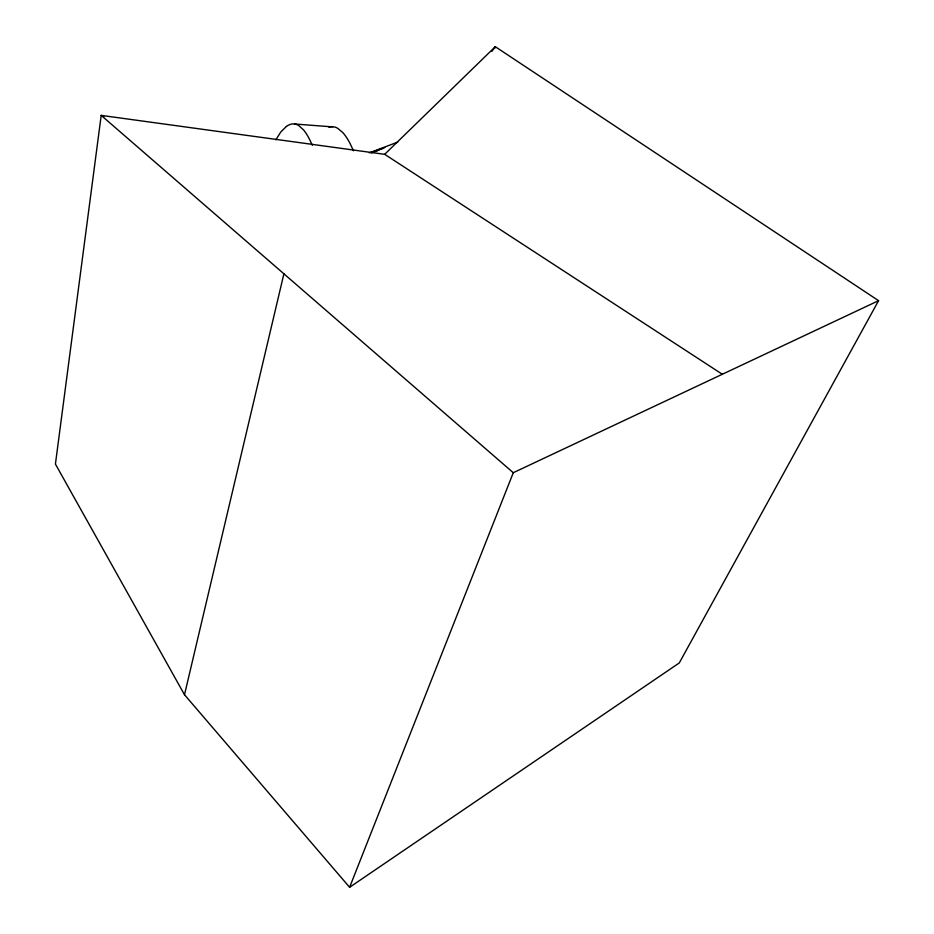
<?xml version="1.0" encoding="UTF-8"?>
<svg xmlns="http://www.w3.org/2000/svg" width="934" height="934" viewBox="0 0 934 934"><rect width="100%" height="100%" fill="white"/><g stroke="black" fill="none" stroke-linecap="round" stroke-linejoin="round"><path stroke-width="1.4" d="M184.5 694.744L55.421 464.07L101.199 115.384L384.691 154.32L495.3 46.7L878.579 300.678L679.287 662.93L349.608 887.3L184.5 694.744L283.901 273.814M494.857 48.124L495.3 46.7L491.833 51.37M349.608 887.3L513.28 472.721L878.579 300.678M275.845 139.785L280.936 131.799L286.376 126.464M286.388 126.452L287.719 125.588A101.631 31.184 -88.1 0 1 293.019 123.907L295.891 124.28A97.72 29.958 -88.1 0 1 298.658 125.506L303.492 129.861A120.031 36.718 -88.3 0 1 306.329 133.749L306.807 134.496A137.59 41.925 -88.6 0 1 310.123 140.532L312.318 145.319M372.222 152.511L383.022 148.343M369.362 152.849L397.767 142.085M371.242 152.849L378.095 150.362M371.09 152.475L384.808 147.572M332.574 126.685L331.628 126.662A100.533 33.355 -87.9 0 0 328.803 127.117M294.665 124.012L334.699 127.036A96.657 32.048 -87.9 0 1 337.653 128.273L342.813 132.593A118.746 39.275 -88.2 0 1 345.849 136.457L346.351 137.193A136.119 44.855 -88.4 0 1 349.9 143.182L353.519 150.783M103.779 116.75L101.199 115.384L513.28 472.721M384.691 154.32L722.321 374.265"/></g></svg>
